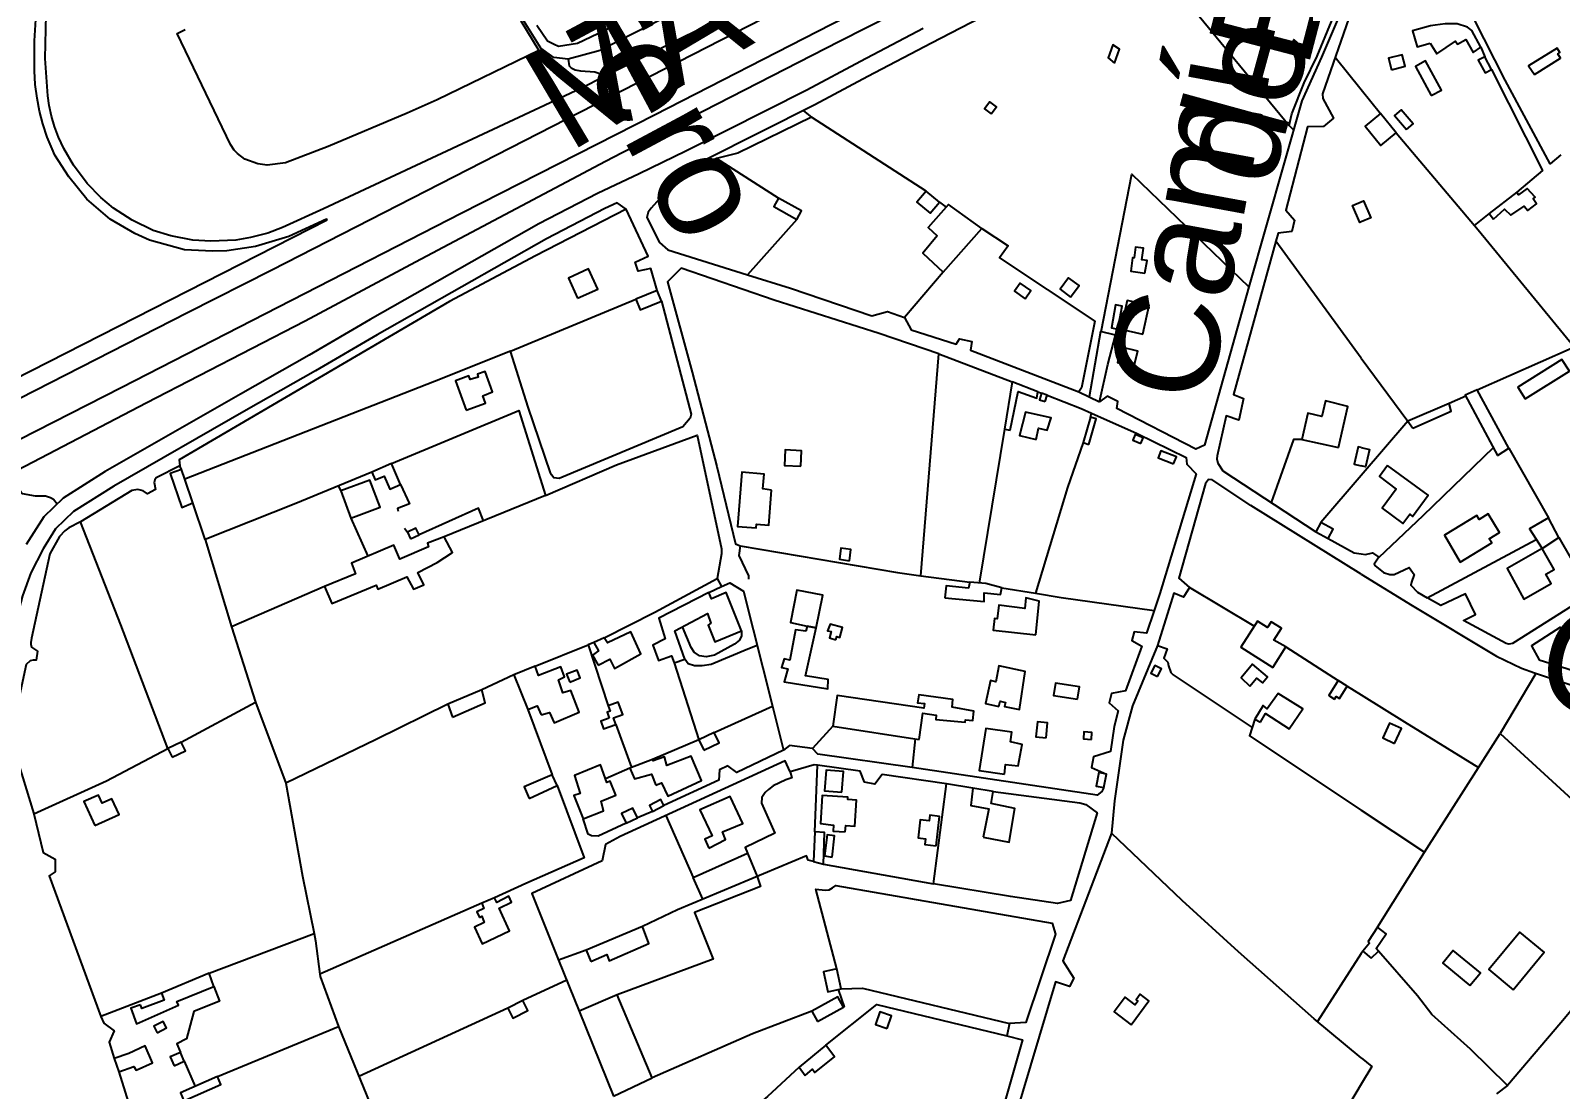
# Model space of a CAD drawing. Header units: millimetres. Extents: x 487814 to 495125, y 4392873 to 4398925.
# Drawn here: x 491590 to 492169, y 4394982 to 4395383 of the extents above; entities that cross this region are included whole.
import ezdxf

# ---------------------------------------------------------------- set-up
doc = ezdxf.new("R2010")
doc.units = ezdxf.units.MM
doc.layers.add('Cartografia_Base', color=8, linetype='Continuous')
doc.layers.add('Texto_Cartografia_Territorial', color=7, linetype='Continuous')
doc.styles.get("Standard").update_dxf_attribs({"font": 'arial.ttf'})

msp = doc.modelspace()

# ---------------------------------------------------------------- linework, layer by layer
at = {"layer": 'Cartografia_Base'}
for p, q in [((492139.11, 4395376.64, 113.54), (492140.61, 4395373.04, 113.54)), ((492084.05, 4395372.89, 112.89), (492093.9, 4395360.59, 112.52)), ((492093.9, 4395360.59, 112.52), (492101.13, 4395351.56, 112.25)), ((491882.68, 4395352.6, 113.11), (491885.78, 4395350.17, 113.05)), ((492066.55, 4395347, 111.73), (492068.27, 4395345.34, 111.7)), ((491873.26, 4395319.49, 113.91), (491849.74, 4395334.56, 113.91)), ((491934.19, 4395318.01, 113.54), (491936.75, 4395316.11, 113.54)), ((491702.37, 4395311.2, 113.37), (491569.7, 4395243.57, 113.64)), ((491880.14, 4395311.46, 113.91), (491861.48, 4395290.54, 114.67)), ((492142.28, 4395313.65, 111.65), (492136.62, 4395309.19, 111.65)), ((491935.64, 4395291.52, 112.97), (491920.92, 4395274.27, 114.1)), ((491933.88, 4395260.58, 113.71), (491961.69, 4395249.97, 113.54)), ((491971.4, 4395246.21, 113.35), (491972.84, 4395245.67, 113.35)), ((491986.95, 4395246.14, 113.72), (491990.88, 4395244.26, 113.72)), ((492133.43, 4395244.53, 111.01), (492127.11, 4395241.75, 111.39)), ((491991.33, 4395236.56, 112.97), (491991.73, 4395238.11, 112.97)), ((491958.83, 4395232.05, 112.4), (491949.18, 4395173.8, 112.02)), ((492149.72, 4395224.85, 110.72), (492164.73, 4395198.47, 110.48)), ((492093.9, 4395214.53, 112.46), (492078.59, 4395196.76, 111.92)), ((491706.5, 4395210.57, 111.17), (491707.48, 4395208.66, 111.16)), ((491711.32, 4395198.4, 111.08), (491717.75, 4395183.99, 111)), ((491731.68, 4395194.55, 111.28), (491732.73, 4395193.09, 111.28)), ((491656.17, 4395190.28, 111.08), (491666.09, 4395157.26, 111.27)), ((491701.28, 4395172.47, 112.56), (491666.09, 4395157.26, 111.27)), ((491846.88, 4395170.2, 115.13), (491851.6, 4395172.5, 113.72)), ((491927.09, 4395176.58, 112.14), (491945.67, 4395174.1, 112.4)), ((491957.8, 4395172, 112.02), (491970.53, 4395169.93, 112.24)), ((491666.09, 4395157.26, 111.27), (491675.21, 4395128.66, 110.7)), ((491781.16, 4395142.31, 114.29), (491801.18, 4395150.38, 113.69)), ((491803.36, 4395151.26, 113.54), (491801.18, 4395150.38, 113.69)), ((491801.18, 4395150.38, 113.69), (491808.72, 4395127.36, 113.69)), ((492065.28, 4395149.62, 111.72), (492085.19, 4395136.91, 111.34)), ((491773, 4395139.06, 112.4), (491760.85, 4395133.34, 112.4)), ((492159.98, 4395139.6, 110.59), (492146.46, 4395116.92, 110.68)), ((492088.59, 4395134.76, 111.34), (492093.9, 4395131.44, 111.2)), ((491778.31, 4395125.91, 113.69), (491787.52, 4395101.18, 113.69)), ((491848.87, 4395117.26, 113.32), (491870.91, 4395127.15, 112.5)), ((491870.91, 4395127.15, 112.5), (491875.1, 4395110.57, 112.4)), ((491811.62, 4395120.25, 114.45), (491817.54, 4395103.99, 114.45)), ((491893.85, 4395119.63, 112.97), (491886.08, 4395111.14, 113.54)), ((492053.59, 4395122.27, 111.01), (492052.62, 4395119.17, 111.01)), ((491925.04, 4395114.79, 112.59), (491923.86, 4395103.96, 112.02)), ((492138.26, 4395104.01, 110.59), (492146.46, 4395116.92, 110.68)), ((491817.01, 4395103.79, 114.45), (491807.76, 4395099.69, 114.45)), ((491887.02, 4395079.66, 112.21), (491888, 4395104.89, 112.59)), ((492117.86, 4395071.89, 110.65), (492138.26, 4395104.01, 110.59)), ((491931.94, 4395060, 112.21), (491936.87, 4395097.81, 111.08)), ((491946.87, 4395096.16, 110.89), (491936.87, 4395097.81, 111.08)), ((491825.54, 4395087.35, 112.97), (491819.82, 4395084.95, 112.97)), ((491830.53, 4395085.88, 110.69), (491840.9, 4395062.38, 110.43)), ((492093.9, 4395087.88, 110.74), (492117.86, 4395071.89, 110.65)), ((491840.9, 4395062.38, 110.43), (491861.48, 4395071.53, 110.6)), ((491890.23, 4395067.46, 112.02), (491931.94, 4395060, 112.21)), ((492100.03, 4395043.59, 110.28), (492117.86, 4395071.89, 110.65)), ((491844.53, 4395054.15, 110.35), (491840.9, 4395062.38, 110.43)), ((491760.97, 4395052.59, 110.13), (491699.63, 4395025.75, 110.13)), ((491657.68, 4395026.08, 112.82), (491697.4, 4395041.1, 111.27)), ((491800.44, 4395034.89, 111.99), (491789.98, 4395031.1, 111.43)), ((492093.9, 4395033.58, 110.28), (492077.27, 4395007.89, 109.93)), ((492094.47, 4395034.46, 110.29), (492093.9, 4395033.58, 110.28)), ((491789.98, 4395031.1, 111.43), (491797.77, 4395011.81, 111.99)), ((491793.06, 4395023.47, 109.86), (491776.43, 4395015.79, 109.92)), ((491639.61, 4395018.6, 112.41), (491616.6, 4395009.69, 112.78)), ((491770.71, 4395012.87, 109.92), (491714.33, 4394987.04, 108.49)), ((491660.79, 4394987.04, 111.46), (491706.68, 4395005.97, 110.06)), ((491706.68, 4395005.97, 110.06), (491719.6, 4394974.19, 109.94)), ((491648.27, 4394992.8, 110.11), (491652.33, 4394983.27, 110.07)), ((491623.47, 4394988.8, 112.59), (491628.32, 4394973.45, 112.26)), ((492149.29, 4394983.59, 108.86), (492145.14, 4394980.42, 108.85))]:
    msp.add_line(p, q, dxfattribs=at)
for points in [[(492093.9, 4395521.19, 114.4), (491985.56, 4395466.18, 114.34), (491910.35, 4395428.51, 114.34), (491852.26, 4395399.18, 114.34), (491805.68, 4395375.44, 115.47), (491793.54, 4395372.14, 115.66), (491788.12, 4395372.79, 116.04), (491783.22, 4395376.32, 115.85), (491776.94, 4395386.37, 116.04), (491767.89, 4395404.2, 116.22), (491755.06, 4395432.07, 116.79), (491740.82, 4395464.22, 117.17), (491729.39, 4395490.77, 117.17), (491713.81, 4395523.25, 117.54), (491698.6, 4395553.92, 118.3), (491684.77, 4395580.62, 118.49), (491664.61, 4395618.81, 118.86), (491644.79, 4395650.65, 118.86), (491642.67, 4395651.72, 118.68), (491639.24, 4395652.54, 118.68), (491638.2, 4395652.64, 118.68), (491637.53, 4395652.48, 118.68), (491637.23, 4395652.09, 118.68), (491636.69, 4395649.88, 118.68)], [(492093.9, 4395511.4, 114.3), (491938.53, 4395432.11, 113.94), (491849.72, 4395386.58, 113.75), (491807.4, 4395365.5, 113.59)], [(492093.9, 4395503.3, 114.29), (491941.74, 4395425.64, 113.94), (491681.39, 4395292.23, 113.37), (491649.42, 4395276.08, 113.56), (491568.62, 4395234.86, 113.67)], [(492093.9, 4395487.78, 114.5), (492024.84, 4395452.57, 114.13), (491963.94, 4395421.17, 114.13), (491893.28, 4395385.27, 113.75), (491826.29, 4395350.94, 113.56), (491753.4, 4395313.84, 113.37), (491624.35, 4395247.68, 113.56), (491566.57, 4395218.35, 113.76)], [(492093.9, 4395479.76, 114.49), (492028.89, 4395446.62, 114.13), (491966.84, 4395414.63, 114.13), (491896.28, 4395378.78, 113.75), (491814.07, 4395336.71, 113.52), (491807.78, 4395333.37, 113.49)], [(492093.9, 4395462.79, 113.01), (492051.48, 4395441.13, 112.52), (492033.78, 4395432.55, 112.69), (492012.98, 4395421.04, 112.67), (491953.32, 4395389.66, 113.51), (491931.12, 4395378.21, 113.3), (491907.04, 4395365.55, 113.23), (491887.05, 4395354.78, 113.02), (491845.56, 4395333.97, 113.77), (491844.87, 4395332.13, 113.69)], [(492066.55, 4395347, 112.02), (492067.65, 4395351.37, 112.02), (492072.31, 4395363.13, 112.4), (492077.17, 4395373.26, 112.4), (492082.6, 4395386.38, 112.4), (492086.19, 4395397.4, 112.4), (492091.39, 4395419.85, 112.78), (492072.46, 4395447.67, 112.59), (492067.54, 4395445.5, 112.97), (492067.15, 4395439.07, 112.97), (492061.54, 4395437.25, 112.97), (492057.79, 4395440.26, 112.97), (492010.23, 4395415.67, 112.97), (492066.55, 4395347, 112.02)], [(491752.59, 4395435, 118.3), (491766.99, 4395403.75, 117.18), (491775.68, 4395386.68, 116.55), (491782.44, 4395375.42, 116.35), (491744.02, 4395356.68, 115.66), (491732.66, 4395351.66, 115.39), (491702.73, 4395339.02, 114.72), (491686.53, 4395332.93, 114.21), (491679.59, 4395331.93, 114.21), (491676.13, 4395332.49, 114.24), (491671.14, 4395334.22, 114.44), (491668.37, 4395336.42, 114.45), (491667.09, 4395337.66, 114.46), (491665.7, 4395339.84, 114.48), (491645.57, 4395381.82, 114.98), (491648.6, 4395383.31, 115.32)], [(492093.9, 4395420.75, 113.19), (492087.29, 4395394.85, 113.01), (492084.83, 4395387.02, 113.01), (492078.81, 4395372.81, 113.01), (492071.42, 4395356.33, 112.63), (492051.29, 4395285.99, 112.06)], [(492093.9, 4395404.45, 114.15), (492090.16, 4395390.49, 114.31), (492079.22, 4395358.97, 114.31), (492079.38, 4395357.21, 114.33), (492083.33, 4395349.79, 113.91), (492079.56, 4395346.63, 113.9), (492073.53, 4395346.54, 114.08), (492065.32, 4395314.95, 113.58), (492068.54, 4395311.17, 113.59), (492067.62, 4395306.88, 113.59), (492062.43, 4395306.31, 113.65), (492061.52, 4395303.16, 112.29)], [(491702.37, 4395311.2, 113.37), (491702.04, 4395311.55, 113.37), (491687.8, 4395305.02, 113.19), (491675.25, 4395301.22, 113), (491664.34, 4395299.52, 113.19), (491658.9, 4395299.4, 113.37), (491648.38, 4395299.93, 113.75), (491635.12, 4395303.61, 113.94), (491629.55, 4395306.1, 114.32), (491620.13, 4395311.6, 114.5), (491611.4, 4395319.1, 114.69), (491604.49, 4395327.56, 114.88), (491599.22, 4395335.82, 115.07), (491598.17, 4395338.13, 115.11), (491596.39, 4395342.58, 115.18), (491594.71, 4395347.67, 115.27), (491593.47, 4395352.45, 115.35), (491592.53, 4395357.29, 115.43), (491591.85, 4395362.47, 115.51), (491591.51, 4395367.68, 115.59), (491591.56, 4395379.1, 115.82), (491592.86, 4395399.35, 116.01)], [(491807.4, 4395365.5, 113.59), (491798.42, 4395361.02, 113.56), (491700.98, 4395315.44, 113), (491685.42, 4395308.41, 113.19), (491679.9, 4395306.29, 113.19), (491673.34, 4395304.65, 113.19), (491667.73, 4395303.66, 113.19), (491658.26, 4395303.18, 113.19), (491651.52, 4395303.62, 113.19), (491643.14, 4395305.29, 113.75), (491636.45, 4395307.28, 113.94), (491628.52, 4395311.2, 114.13), (491621.5, 4395315.67, 114.32), (491616.66, 4395319.8, 114.5), (491611.47, 4395325.05, 114.69), (491606.32, 4395332.04, 114.88), (491602.67, 4395338.29, 114.69), (491600.62, 4395342.63, 114.82), (491599.11, 4395346.63, 114.93), (491597.96, 4395350.55, 115.04), (491597.08, 4395354.54, 115.14), (491596.53, 4395358.28, 115.24), (491595.53, 4395372.32, 115.63), (491595.93, 4395389.01, 115.82)], [(492169.44, 4395335.9, 111.33), (492165.41, 4395332.47, 111.31), (492148.31, 4395364.2, 112.1), (492136.55, 4395387.47, 111.74)], [(491928.03, 4395383.77, 113.3), (491904.25, 4395371.27, 113.23), (491884.02, 4395360.37, 113.02), (491838.12, 4395337.34, 113.84), (491820.54, 4395328.71, 114.65), (491804.7, 4395321.27, 114.37), (491782.43, 4395309.74, 113.83), (491718.6, 4395273.51, 112.05), (491695.51, 4395260.05, 111.55), (491669.48, 4395245.34, 110.63), (491618.32, 4395216.02, 110.59), (491602.36, 4395205.93, 111.21), (491595.03, 4395198.88, 111.52), (491588.38, 4395188.4, 111.95)], [(491810.1, 4395384.25, 115.34), (491797.13, 4395378.01, 115.06), (491789.98, 4395376.94, 115.63), (491788.26, 4395377.63, 115.63), (491785.74, 4395378.96, 115.63), (491781.73, 4395384.86, 116.01)], [(492119.92, 4395378.16, 111.73), (492122.54, 4395374.17, 111.67), (492129.54, 4395378.98, 111.59), (492130.38, 4395377.76, 111.56), (492133.48, 4395379.51, 111.5), (492136.19, 4395374.58, 111.38), (492139.11, 4395376.64, 111.32), (492135.76, 4395382.92, 111.42), (492134.08, 4395384.23, 111.49), (492130.22, 4395385.45, 111.62), (492125.68, 4395385.46, 111.76), (492121.89, 4395384.99, 111.78), (492120.09, 4395384.67, 111.79), (492113.24, 4395382.84, 111.81), (492115.06, 4395376.79, 111.74), (492119.92, 4395378.16, 111.73)], [(492000.46, 4395370.66, 112.4), (492002.4, 4395375.91, 112.33), (491999.77, 4395377.49, 112.36), (491998.08, 4395372.61, 112.49), (492000.46, 4395370.66, 112.4)], [(492159.42, 4395366.28, 110.58), (492169.28, 4395372.48, 110.25), (492168.3, 4395374.1, 110.29), (492169.11, 4395374.66, 110.27), (492168.09, 4395376.29, 110.31), (492157.23, 4395369.57, 110.65), (492159.42, 4395366.28, 110.58)], [(491793.54, 4395372.14, 115.66), (491793.95, 4395369.63, 115.34), (491794.73, 4395368.86, 115.19), (491796.28, 4395368.08, 114.89), (491798.22, 4395367.69, 114.68), (491803.65, 4395367.3, 114.18), (491804.81, 4395366.92, 114.03), (491807.4, 4395365.5, 113.59)], [(492105.34, 4395368.05, 114.4), (492110.49, 4395369.41, 114.4), (492109.33, 4395373.81, 114.4), (492104.18, 4395372.45, 114.4), (492105.34, 4395368.05, 114.4)], [(492120.38, 4395358.34, 114.58), (492124.23, 4395360.44, 114.58), (492118.22, 4395371.46, 114.58), (492114.37, 4395369.36, 114.58), (492120.38, 4395358.34, 114.58)], [(492140.61, 4395373.04, 113.64), (492138.13, 4395371.7, 113.64), (492140.74, 4395366.88, 113.64), (492143.22, 4395368.22, 113.64), (492140.61, 4395373.04, 113.64)], [(492143.22, 4395368.22, 113.54), (492162.48, 4395329.99, 112.03), (492152.75, 4395321.77, 111.65)], [(491953.72, 4395351.45, 112.74), (491955.73, 4395354.11, 112.76), (491953.22, 4395356.01, 112.81), (491951.21, 4395353.35, 112.78), (491953.72, 4395351.45, 112.74)], [(492101.13, 4395351.56, 111.57), (492095.3, 4395346.81, 111.56), (492101.28, 4395339.46, 111.45), (492107.11, 4395344.21, 111.46), (492101.13, 4395351.56, 111.57)], [(492110.99, 4395345.47, 113.83), (492113.52, 4395347.63, 113.83), (492108.97, 4395352.95, 113.83), (492106.44, 4395350.79, 113.83), (492110.99, 4395345.47, 113.83)], [(491929.15, 4395322.2, 113.16), (491885.78, 4395350.17, 114.48), (491857.9, 4395336.53, 114.48), (491849.74, 4395334.56, 113.91)], [(492107.11, 4395344.21, 111.93), (492138.09, 4395307.46, 111.25), (492174.49, 4395263.23, 110.08)], [(491849.74, 4395334.56, 113.91), (491840.09, 4395329.73, 114.29), (491831.49, 4395322.89, 114.67), (491824.98, 4395315.72, 114.67), (491823.89, 4395314.17, 114.67), (491823.43, 4395312.22, 115.05), (491828.16, 4395302.71, 115.43), (491831.33, 4395299.93, 115.43), (491861.48, 4395290.54, 114.67)], [(491807.78, 4395333.37, 113.49), (491735.74, 4395295.24, 113.19), (491693.96, 4395272.94, 113.37), (491633.76, 4395241.9, 113.19), (491565.06, 4395206.1, 113.74)], [(491995.42, 4395268.96, 113.16), (492007.06, 4395328.53, 113.54), (492051.29, 4395285.99, 113.54), (492034.52, 4395225.99, 113.35), (492031.27, 4395224.45, 113.35), (492001.3, 4395239.87, 113.54), (492001.69, 4395242.47, 113.54), (491997.73, 4395244.51, 113.54), (491994.73, 4395242.35, 113.54)], [(491929.15, 4395322.2, 114.94), (491925.67, 4395318.01, 114.94), (491930.71, 4395313.82, 114.94), (491934.19, 4395318.01, 114.94), (491929.15, 4395322.2, 114.94)], [(492143.95, 4395311.6, 113.54), (492148.1, 4395315.3, 113.54), (492150.57, 4395313.09, 113.54), (492155.55, 4395316.49, 113.54), (492157, 4395314.86, 113.54), (492160.29, 4395317.39, 113.54), (492159.02, 4395319.23, 113.54), (492159.67, 4395319.93, 113.54), (492156.67, 4395323.17, 113.54), (492153.43, 4395320.76, 113.54), (492152.75, 4395321.77, 113.54), (492142.28, 4395313.65, 113.54), (492143.95, 4395311.6, 113.54)], [(491815.62, 4395315.39, 114.64), (491812.18, 4395317.76, 114.45), (491807.52, 4395315.57, 114.37), (491785.45, 4395304.14, 113.83), (491721.31, 4395267.74, 112.05), (491697.97, 4395254.13, 111.55), (491671.73, 4395239.3, 110.63), (491621.52, 4395210.52, 110.59), (491606.33, 4395200.93, 111.21), (491599.44, 4395194.3, 110.74), (491594.81, 4395186.77, 111.61), (491590.18, 4395177.73, 111.6), (491587.04, 4395169.01, 111.44), (491581.11, 4395146.35, 112.39), (491580.47, 4395142.6, 112.41), (491580.07, 4395138.57, 112.76), (491579.27, 4395126.21, 113.01), (491579.48, 4395122.72, 113.06), (491579.88, 4395118.96, 113.06), (491581.41, 4395113.33, 113.2), (491585.26, 4395102.44, 113.26)], [(491880.14, 4395311.46, 114.56), (491881.92, 4395314.64, 114.56), (491873.26, 4395319.49, 114.56), (491871.48, 4395316.31, 114.56), (491880.14, 4395311.46, 114.56)], [(491935.64, 4395291.52, 112.09), (491950.2, 4395308.01, 112.16), (491937.66, 4395317.14, 112.36), (491929.95, 4395308.34, 112.32), (491933.3, 4395305.25, 112.26), (491927.86, 4395298.73, 112.22), (491935.64, 4395291.52, 112.09)], [(492093.9, 4395310.54, 114.59), (492093.36, 4395310.31, 114.59), (492090.59, 4395316.75, 114.59), (492093.9, 4395318.17, 114.59)], [(492093.9, 4395318.17, 114.59), (492094.71, 4395318.52, 114.59), (492097.48, 4395312.08, 114.59), (492093.9, 4395310.54, 114.59)], [(491827.32, 4395284.55, 115.39), (491824.87, 4395292.87, 115.39), (491820.09, 4395291.9, 115.58), (491818.99, 4395295.32, 115.58), (491823.9, 4395297.51, 115.58), (491815.62, 4395315.39, 115.39), (491781.23, 4395297.67, 114.45), (491748.61, 4395280.42, 113.88)], [(491950.2, 4395308.01, 112.82), (491960.14, 4395301.45, 112.82), (491956.93, 4395296.87, 113.2), (491993, 4395272.96, 112.82), (491987.99, 4395247.66, 113.54), (491986.95, 4395246.14, 113.72)], [(492011.92, 4395291.12, 114.21), (492012.82, 4395295.86, 114.21), (492010.85, 4395296.12, 114.21), (492011.43, 4395300.55, 114.21), (492008.46, 4395300.94, 114.21), (492007.92, 4395296.87, 114.21), (492007.26, 4395296.96, 114.21), (492006.59, 4395291.82, 114.21), (492011.92, 4395291.12, 114.21)], [(492093.9, 4395258.99, 111.83), (492061.52, 4395303.16, 112.46), (492045.54, 4395245.18, 114.68), (492049.25, 4395243.71, 114.31), (492047.54, 4395235.42, 114.31), (492042.68, 4395237.11, 114.31), (492039.31, 4395221.98, 114.11), (492039.21, 4395220.82, 114.09), (492039.54, 4395219.13, 114.06), (492041.41, 4395216.31, 113.96), (492076.64, 4395193.24, 113.17)], [(491927.09, 4395176.58, 112.14), (491933.88, 4395260.58, 113.71), (491911.34, 4395268.24, 113.54), (491871.61, 4395280.85, 114.29), (491836.44, 4395292.95, 115.43), (491831.16, 4395287.84, 115.81), (491840.57, 4395253.66, 114.48), (491849.92, 4395217.97, 114.67), (491856.99, 4395188.69, 114.48), (491858.69, 4395187.85, 114.48), (491918.32, 4395177.75, 112.02), (491927.09, 4395176.58, 112.14)], [(491797.1, 4395281.61, 113.45), (491804.78, 4395285.05, 113.62), (491801.35, 4395292.7, 113.76), (491793.67, 4395289.26, 113.58), (491797.1, 4395281.61, 113.45)], [(491861.48, 4395290.54, 114.67), (491877.81, 4395285.45, 114.29), (491908.52, 4395274.96, 114.1), (491914.52, 4395276.65, 114.1), (491920.92, 4395274.27, 114.1)], [(491966.65, 4395281.44, 115.53), (491968.8, 4395284.51, 115.53), (491964.72, 4395287.37, 115.53), (491962.57, 4395284.3, 115.53), (491966.65, 4395281.44, 115.53)], [(491983.83, 4395282.08, 115.91), (491987.06, 4395286.48, 115.91), (491983.09, 4395289.4, 115.91), (491979.86, 4395285, 115.91), (491983.83, 4395282.08, 115.91)], [(491827.32, 4395284.55, 113.23), (491819.19, 4395281.26, 113.54), (491820.83, 4395277.21, 113.3), (491828.96, 4395280.5, 113.12), (491827.32, 4395284.55, 113.23)], [(491748.61, 4395280.42, 112.54), (491646.32, 4395220.4, 110.51), (491646.62, 4395218.24, 110.52)], [(491828.96, 4395280.5, 116.59), (491840.23, 4395237.76, 114.48), (491839.81, 4395236.16, 114.48), (491836.98, 4395233, 114.48), (491790.18, 4395213.43, 114.29), (491788.19, 4395213.64, 113.91), (491787.24, 4395214.83, 113.91), (491786.87, 4395215.58, 113.91), (491778.43, 4395240.35, 113.91), (491771.75, 4395261.54, 113.91), (491819.19, 4395281.26, 113.91)], [(492001.74, 4395269.96, 114.77), (492003.32, 4395278.66, 114.77), (492000.84, 4395279.11, 114.77), (491999.26, 4395270.41, 114.77), (492001.74, 4395269.96, 114.77)], [(492011.17, 4395268.04, 111.29), (492013.56, 4395278.94, 111.38), (492005.21, 4395280.77, 111.45), (492002.82, 4395269.87, 111.36), (492011.17, 4395268.04, 111.29)], [(492137.74, 4395246.98, 110.61), (492173.72, 4395262.88, 110.22), (492210.1, 4395279.5, 110.35)], [(491920.92, 4395274.27, 114.1), (491923.42, 4395269.66, 113.72), (491940.5, 4395264.24, 113.35), (491941.78, 4395266.27, 113.35), (491946.39, 4395265.29, 113.35), (491945.94, 4395261.92, 113.35), (491986.95, 4395246.14, 113.72)], [(491994.73, 4395242.35, 111.14), (491997.89, 4395256.52, 111.26), (492000.79, 4395267.65, 111.35), (491995.13, 4395269.03, 111.4), (491990.88, 4395244.26, 111.18), (491994.73, 4395242.35, 111.14)], [(491771.75, 4395261.54, 113.16), (491743.03, 4395250.11, 112.59), (491648.45, 4395213.07, 111.45)], [(492007.71, 4395255.65, 115.15), (492009.25, 4395261.56, 115.15), (492003.16, 4395263.15, 115.15), (492001.62, 4395257.24, 115.15), (492007.71, 4395255.65, 115.15)], [(492093.9, 4395258.99, 111.83), (492111.57, 4395235.05, 112.02), (492093.9, 4395214.53, 112.46)], [(492155.99, 4395243.49, 110), (492172.69, 4395253.96, 110), (492169.88, 4395258.44, 110), (492153.18, 4395247.97, 110), (492155.99, 4395243.49, 110)], [(491755, 4395239.25, 112.07), (491762.29, 4395241.96, 112.18), (491761.32, 4395244.63, 112.21), (491765, 4395246.14, 112.27), (491762.13, 4395253.83, 112.33), (491759.3, 4395252.87, 112.29), (491759.51, 4395251.74, 112.28), (491756.54, 4395250.91, 112.23), (491755.98, 4395252.3, 112.24), (491750.94, 4395250.31, 112.16), (491755, 4395239.25, 112.07)], [(491960.92, 4395231.62, 114.21), (491963.95, 4395246.36, 114.21), (491970.99, 4395243.78, 114.21), (491971.4, 4395246.21, 114.21), (491961.69, 4395249.97, 114.21), (491958.83, 4395232.05, 114.21), (491960.92, 4395231.62, 114.21)], [(492145.48, 4395222.13, 110.1), (492149.72, 4395224.85, 110.02), (492137.74, 4395246.98, 110.15), (492133.24, 4395244.88, 110.19), (492145.48, 4395222.13, 110.1)], [(491974.22, 4395242.5, 113.83), (491975.01, 4395244.98, 113.83), (491972.84, 4395245.67, 113.83), (491972.05, 4395243.19, 113.83), (491974.22, 4395242.5, 113.83)], [(491975.01, 4395244.98, 113.35), (491987.77, 4395239.87, 113.35), (491991.73, 4395238.11, 112.97)], [(492085.28, 4395225.06, 110.74), (492088.74, 4395240.62, 110.62), (492080.32, 4395242.77, 110.64), (492079.01, 4395236.9, 110.69), (492073.6, 4395238.1, 110.7), (492071.39, 4395228.15, 110.78), (492085.28, 4395225.06, 110.74)], [(492113.37, 4395232.5, 113.08), (492127.94, 4395238.84, 113.08), (492127.11, 4395241.75, 113.08), (492111.57, 4395235.05, 113.08), (492113.37, 4395232.5, 113.08)], [(491726.66, 4395219.05, 113.16), (491774.98, 4395239.15, 114.04), (491785.08, 4395206.95, 114.07), (491746.63, 4395191.29, 114.07)], [(491970.77, 4395228.19, 111.22), (491971.66, 4395232.42, 111.18), (491974.92, 4395231.63, 111.18), (491976.43, 4395236.29, 111.19), (491966.7, 4395238.52, 111.27), (491964.47, 4395229.65, 111.23), (491970.77, 4395228.19, 111.22)], [(491990.79, 4395226.31, 113.83), (491993.55, 4395235.92, 113.83), (491991.33, 4395236.56, 113.83), (491988.57, 4395226.95, 113.83), (491990.79, 4395226.31, 113.83)], [(491991.73, 4395238.11, 112.97), (492009.09, 4395230.38, 113.35), (492027.53, 4395221.38, 113.35), (492027.88, 4395218.84, 113.35), (492031.32, 4395215.1, 113.54), (492017.67, 4395169.9, 113.16), (492015.51, 4395163.48, 113.08)], [(491785.08, 4395206.95, 113.32), (491811.86, 4395218.55, 112.94), (491842.45, 4395229.81, 113.69), (491851.68, 4395186.77, 112.94), (491851.61, 4395184.9, 112.94), (491849.96, 4395175.55, 112.94)], [(492010.37, 4395226.63, 114.02), (492011.28, 4395228.78, 114.02), (492008.3, 4395230.04, 114.02), (492007.39, 4395227.89, 114.02), (492010.37, 4395226.63, 114.02)], [(491881.63, 4395218.04, 115.53), (491881.92, 4395223.92, 115.53), (491875.82, 4395224.22, 115.53), (491875.53, 4395218.34, 115.53), (491881.63, 4395218.04, 115.53)], [(491988.57, 4395226.95, 112.97), (491982.68, 4395210.01, 112.97), (491970.53, 4395169.93, 112.24)], [(492022.81, 4395218.88, 114.02), (492023.87, 4395221.57, 114.02), (492018.01, 4395223.88, 114.02), (492016.95, 4395221.19, 114.02), (492022.81, 4395218.88, 114.02)], [(492071.39, 4395228.15, 114.23), (492068.27, 4395228.18, 114.41), (492059.78, 4395204.28, 115.4)], [(492093.9, 4395225.06, 114.59), (492092.74, 4395225.33, 114.59), (492091.24, 4395218.75, 114.59), (492093.9, 4395218.14, 114.59)], [(492093.9, 4395225.06, 114.59), (492096.98, 4395224.36, 114.59), (492095.48, 4395217.78, 114.59), (492093.9, 4395218.14, 114.59)], [(492143.89, 4395225.09, 110.36), (492117.2, 4395199.22, 111.22), (492100.47, 4395183.43, 112.35)], [(491647.18, 4395216.76, 111.65), (491646.62, 4395218.24, 111.65), (491637.62, 4395213.63, 111.65), (491637.06, 4395212.88, 111.65), (491636.89, 4395211.88, 111.65), (491637.34, 4395209.17, 111.65), (491634.39, 4395207.58, 111.65), (491632.71, 4395208.74, 111.65), (491630.71, 4395209.27, 111.65), (491628.42, 4395208.82, 111.65), (491608.92, 4395197.01, 112.03)], [(491726.66, 4395219.05, 114.52), (491719.22, 4395215.8, 114.52), (491720.52, 4395212.83, 114.52), (491723.96, 4395214.33, 114.52), (491726.13, 4395209.35, 114.52), (491730.13, 4395211.1, 114.52), (491726.66, 4395219.05, 114.52)], [(492103.86, 4395218.3, 110.65), (492100.73, 4395214.08, 110.7), (492107.09, 4395209.4, 110.64), (492101.74, 4395202.13, 110.72), (492109.65, 4395196.31, 110.64), (492112.24, 4395199.83, 110.6), (492113.3, 4395199.05, 110.59), (492119.17, 4395207.03, 110.49), (492103.86, 4395218.3, 110.65)], [(491582.98, 4395215.41, 113.61), (491584.17, 4395211.64, 113.12), (491586.91, 4395207.68, 112.31), (491591.77, 4395206.77, 111.92), (491595.72, 4395206.77, 111.69), (491597.54, 4395206.17, 111.51), (491598.76, 4395205.56, 111.39), (491600.15, 4395203.81, 111.3)], [(491648.45, 4395213.07, 110.51), (491647.18, 4395216.76, 110.53), (491642.85, 4395215.27, 110.47), (491647.3, 4395202.36, 110.41), (491651.51, 4395204.19, 110.47), (491648.45, 4395213.07, 110.51)], [(491719.22, 4395215.8, 113.16), (491690.44, 4395203.96, 111.08), (491656.17, 4395190.28, 110.89), (491651.51, 4395204.19, 111.45)], [(491711.32, 4395198.4, 111.08), (491722.37, 4395202.54, 111.26), (491718.55, 4395212.74, 111.33), (491707.48, 4395208.66, 111.16), (491711.32, 4395198.4, 111.08)], [(491870.64, 4395209.01, 111.98), (491867.3, 4395209.43, 112.02), (491867.76, 4395215.05, 112.04), (491859.4, 4395215.74, 112.13), (491857.72, 4395195.24, 112.04), (491864.78, 4395194.66, 111.96), (491864.9, 4395196.13, 111.97), (491869.55, 4395195.75, 111.92), (491870.64, 4395209.01, 111.98)], [(492093.9, 4395177.14, 112.53), (492052.04, 4395203.18, 113), (492037.49, 4395212.93, 113.27), (492035.99, 4395212.95, 113.26), (492034.91, 4395211.51, 113.23), (492024.78, 4395175.63, 112.26), (492028.88, 4395172.17, 112.79)], [(491730.13, 4395211.1, 111.44), (491733.58, 4395203.85, 111.4), (491729.01, 4395202.02, 111.33), (491729.18, 4395201, 111.32)], [(491761.6, 4395197.38, 111.66), (491759.64, 4395202.18, 111.69), (491737.14, 4395192.02, 111.32)], [(491591.26, 4395086.51, 113.73), (491618.83, 4395098.95, 112.78), (491642.08, 4395111.23, 112.03), (491624.26, 4395158.02, 112.41), (491608.92, 4395197.01, 112.03), (491604.51, 4395194.71, 112.22), (491602.98, 4395193.56, 112.22), (491601.01, 4395191.41, 112.22), (491597.34, 4395184.81, 112.78), (491590.36, 4395152.93, 113.92), (491590.13, 4395151.34, 113.92), (491590.13, 4395150.64, 113.92), (491590.47, 4395149.58, 113.92), (491592.67, 4395148.04, 113.54), (491592.12, 4395144.58, 113.54), (491591.02, 4395144.56, 113.54), (491589.87, 4395144.33, 113.54), (491588.36, 4395143.03, 113.54), (491582.5, 4395115.3, 113.92), (491591.26, 4395086.51, 113.73)], [(491733.95, 4395190.51, 114.14), (491737.14, 4395192.02, 114.14), (491735.92, 4395194.6, 114.14), (491732.73, 4395193.09, 114.14), (491733.95, 4395190.51, 114.14)], [(492081.31, 4395190.65, 114.56), (492083.26, 4395194.17, 114.56), (492078.59, 4395196.76, 114.56), (492076.64, 4395193.24, 114.56), (492081.31, 4395190.65, 114.56)], [(492131.27, 4395181.74, 110.42), (492143.33, 4395189.01, 110.25), (492142.37, 4395190.6, 110.26), (492146.2, 4395192.91, 110.21), (492141.93, 4395199.99, 110.22), (492138.5, 4395197.92, 110.27), (492137.65, 4395199.33, 110.28), (492125.38, 4395191.93, 110.46), (492131.27, 4395181.74, 110.42)], [(492162.34, 4395186.84, 110.02), (492168.69, 4395191, 110), (492164.73, 4395198.47, 110), (492157.62, 4395194.36, 110.06), (492162.34, 4395186.84, 110.02)], [(491701.28, 4395172.47, 110.65), (491704.18, 4395166.03, 110.61), (491720.93, 4395173.02, 110.92), (491721.54, 4395171.51, 110.9), (491732.57, 4395176.14, 111.09), (491735.01, 4395171.51, 111.06), (491738.93, 4395173.16, 111.13), (491736.7, 4395177.8, 111.15), (491743.98, 4395181.59, 111.28), (491749.85, 4395185.32, 111.39), (491746.63, 4395191.29, 111.42), (491740.33, 4395188.89, 111.32), (491740.77, 4395187.57, 111.31), (491729.84, 4395182.88, 111.13), (491727.56, 4395188.14, 111.16), (491711.53, 4395181.37, 110.89), (491713.1, 4395177.32, 110.86), (491701.28, 4395172.47, 110.65)], [(492081.31, 4395190.65, 112.93), (492091.18, 4395185.22, 113.52), (492093.9, 4395184.82, 113.52)], [(492168.69, 4395191, 110.29), (492180.88, 4395169.74, 110.38), (492151.18, 4395150.9, 111.49), (492149.79, 4395150.62, 111.5), (492148.74, 4395150.98, 111.51), (492132.64, 4395159.67, 111.73), (492137.11, 4395161.93, 111.62), (492133.3, 4395169.79, 111.93), (492123.96, 4395165.37, 111.94), (492118.78, 4395168.25, 112.03), (492160.14, 4395190.34, 110.79)], [(491858.69, 4395187.85, 114.48), (491858.23, 4395184.21, 113.91), (491861.9, 4395176.53, 113.91), (491861.92, 4395175.23, 113.91)], [(491900.06, 4395182.27, 113.83), (491900.65, 4395186.46, 113.83), (491896.88, 4395186.99, 113.83), (491896.29, 4395182.8, 113.83), (491900.06, 4395182.27, 113.83)], [(492093.9, 4395184.82, 113.52), (492095.5, 4395184.67, 113.52), (492098.18, 4395185.27, 113.52), (492100.58, 4395183.58, 113.38), (492098.81, 4395180.96, 113.37), (492099.05, 4395180.39, 113.37), (492102.28, 4395177.83, 113.37), (492104.64, 4395177.08, 113.37), (492106.34, 4395177.04, 113.37), (492111.99, 4395179.7, 113.2), (492113.92, 4395177.06, 113.14), (492112.88, 4395174.16, 113.09), (492112.71, 4395173.02, 113.08), (492115.12, 4395170.4, 113.37), (492118.78, 4395168.25, 113.02)], [(492162.34, 4395186.84, 110.02), (492149.06, 4395179.28, 110.2), (492155.4, 4395167.77, 110.15), (492165.77, 4395173.67, 110.01), (492163.79, 4395177.15, 110.02), (492166.86, 4395178.9, 110), (492162.34, 4395186.84, 110.02)], [(492093.9, 4395177.14, 112.53), (492113.16, 4395165.31, 112.31), (492145.03, 4395146.14, 111.89), (492154.59, 4395141.59, 112.01), (492159.49, 4395139.77, 111.99), (492188.9, 4395130.11, 110.98), (492202.31, 4395124.88, 110.92), (492212.99, 4395118.54, 110.93), (492221.14, 4395112.28, 110.33), (492232.02, 4395099.84, 110.01), (492239.52, 4395089.91, 110.02), (492234.32, 4395084.52, 109.53), (492220.1, 4395069.16, 109.43), (492211.48, 4395057.7, 109.45)], [(491807.2, 4395153.1, 113.54), (491826.38, 4395162.85, 113.54), (491849.96, 4395175.55, 113.54), (491851.6, 4395172.5, 113.72)], [(491851.6, 4395172.5, 113.72), (491854.76, 4395173.88, 113.72), (491859.95, 4395170.68, 113.91), (491870.91, 4395127.15, 112.5)], [(491936.27, 4395168.19, 110.75), (491951.12, 4395166.85, 110.63), (491951.13, 4395170.07, 110.66), (491957.31, 4395169.43, 110.65), (491957.8, 4395172, 110.68), (491951.73, 4395173.58, 110.7), (491945.67, 4395174.1, 110.71), (491945.21, 4395171.92, 110.69), (491936.76, 4395172.8, 110.79), (491936.27, 4395168.19, 110.75)], [(492053.29, 4395157.43, 111.34), (492028.88, 4395172.17, 112.79), (492026.63, 4395168.42, 111.53), (492022.96, 4395169.97, 111.34), (492016.76, 4395150.23, 111.15), (492020.38, 4395148.9, 111.15), (492019.11, 4395145.41, 111.15), (492020.66, 4395143.92, 111.15), (492020.94, 4395142.53, 111.15), (492021.83, 4395139.97, 111.15), (492022.62, 4395139.03, 111.15), (492052.62, 4395119.17, 111.01)], [(491833.72, 4395143.59, 111.44), (491837.71, 4395144.95, 111.47), (491834.01, 4395155.69, 111.61), (491846.39, 4395162.25, 111.73), (491847.67, 4395158.57, 111.68), (491846.61, 4395157.82, 111.67), (491849.07, 4395151.54, 111.58), (491859.25, 4395155.74, 111.67), (491853.38, 4395170.26, 111.85), (491847.86, 4395167.8, 111.81), (491846.88, 4395170.2, 111.84), (491827.97, 4395160.48, 111.66), (491830.33, 4395152.66, 111.55), (491825.62, 4395150.33, 111.51), (491827.76, 4395144.49, 111.44), (491832.74, 4395146.29, 111.47), (491833.72, 4395143.59, 111.44)], [(491884.09, 4395157.55, 111.48), (491887.54, 4395156.87, 111.42), (491889.99, 4395169.22, 111.53), (491880.17, 4395171.17, 111.68), (491877.72, 4395158.82, 111.6), (491884.09, 4395157.55, 111.48)], [(491970.61, 4395154.22, 110.46), (491971.89, 4395166.97, 110.61), (491966.83, 4395168.25, 110.62), (491966.56, 4395164.23, 110.58), (491956.69, 4395165.48, 110.61), (491956, 4395160.22, 110.55), (491954.98, 4395160.37, 110.55), (491954.54, 4395156, 110.51), (491970.61, 4395154.22, 110.46)], [(491970.53, 4395169.93, 112.24), (491980.29, 4395168.34, 112.4), (492015.51, 4395163.48, 113.08)], [(492015.51, 4395163.48, 113.08), (492012.62, 4395154.9, 112.97), (492007.93, 4395155.36, 112.78), (492007.04, 4395152.04, 112.78), (492010.75, 4395149.95, 112.4), (492004.64, 4395133.04, 113.16), (491999.35, 4395132.05, 113.16), (491998.47, 4395128.46, 112.78), (492001.84, 4395125.45, 112.78), (492000.27, 4395119.53, 113.16), (491998.94, 4395109.99, 112.97), (491992.45, 4395107.99, 112.97), (491991.74, 4395103.97, 112.97), (491997.43, 4395101.5, 112.78)], [(491804.99, 4395142.68, 111.36), (491809.36, 4395144.98, 111.4), (491811.18, 4395141.42, 111.35), (491821.12, 4395147, 111.45), (491817.36, 4395155.29, 111.56), (491808.53, 4395151.12, 111.48), (491807.2, 4395153.1, 111.5), (491803.36, 4395151.26, 111.47), (491805.03, 4395148.1, 111.43), (491802.78, 4395146.5, 111.4), (491804.99, 4395142.68, 111.36)], [(491859.25, 4395155.74, 111.67), (491859.17, 4395153.86, 111.64), (491858.41, 4395152.18, 111.62), (491856.58, 4395150.65, 111.59), (491848.96, 4395146.54, 111.52), (491845.91, 4395145.93, 111.5), (491843.32, 4395146.23, 111.5), (491841.34, 4395147.61, 111.51), (491840.12, 4395149.44, 111.53), (491836.84, 4395157.19, 111.63)], [(491883.63, 4395155.58, 111.47), (491879.72, 4395156.14, 111.54), (491877.5, 4395144.62, 111.45), (491875.33, 4395145.14, 111.48), (491874.37, 4395141.79, 111.45), (491876.74, 4395141.29, 111.41), (491875.4, 4395136.44, 111.37), (491891.86, 4395133.73, 111.1), (491891.98, 4395137.24, 111.12), (491883.47, 4395138.65, 111.29), (491887.54, 4395156.87, 111.42), (491884.09, 4395157.55, 111.48), (491883.63, 4395155.58, 111.47)], [(491895, 4395152.37, 115.53), (491895.32, 4395153.55, 115.53), (491896.5, 4395153.23, 115.53), (491897.52, 4395157.01, 115.53), (491892.74, 4395158.3, 115.53), (491891.84, 4395155.77, 115.53), (491893.19, 4395155.41, 115.53), (491892.55, 4395153.03, 115.53), (491895, 4395152.37, 115.53)], [(492060.36, 4395141.85, 111.31), (492065.28, 4395149.62, 111.32), (492060.84, 4395152.22, 111.32), (492063.69, 4395156.73, 111.28), (492059.82, 4395159.18, 111.28), (492058.42, 4395156.97, 111.3), (492054.55, 4395159.42, 111.3), (492048.27, 4395149.51, 111.28), (492060.36, 4395141.85, 111.31)], [(492169.28, 4395157.17, 111.72), (492158.39, 4395150.02, 111.72), (492161.23, 4395144.8, 111.53), (492176.12, 4395140.04, 111.53), (492206.07, 4395129.69, 111.06)], [(491865.1, 4395150.12, 111.61), (491861.61, 4395148.82, 111.58), (491847.74, 4395143.03, 111.47), (491844.38, 4395142.42, 111.45), (491841.49, 4395142.42, 111.44), (491839.05, 4395143.18, 111.45), (491837.71, 4395144.95, 111.47)], [(492016.76, 4395150.23, 110.59), (492007.31, 4395127.37, 110.59), (492003.69, 4395114.35, 110.21), (492000.45, 4395091.4, 110.02), (491999.31, 4395079.19, 110.02)], [(491783.39, 4395123.91, 111.04), (491786.53, 4395124.8, 111.06), (491788.29, 4395120.84, 111.01), (491797.74, 4395124.99, 111.09), (491794.57, 4395133.11, 111.2), (491791.63, 4395132.23, 111.18), (491789.91, 4395137.15, 111.24), (491792.22, 4395138.35, 111.26), (491790.78, 4395142.07, 111.31), (491782.39, 4395138.79, 111.25), (491781.16, 4395142.31, 111.28), (491773, 4395139.06, 111.15), (491778.31, 4395125.91, 111.06), (491781.83, 4395127.35, 111.09), (491783.39, 4395123.91, 111.04)], [(491833.72, 4395143.59, 113.69), (491843.06, 4395114.47, 112.94), (491825.48, 4395107.05, 112.94)], [(491956.61, 4395127.11, 110.19), (491957.19, 4395129.15, 110.21), (491959.18, 4395128.65, 110.21), (491958.76, 4395127.06, 110.19), (491964.42, 4395126, 110.17), (491966.61, 4395140.34, 110.32), (491956.64, 4395142.45, 110.36), (491955.57, 4395136.47, 110.29), (491953.55, 4395136.89, 110.3), (491951.56, 4395128.21, 110.21), (491956.61, 4395127.11, 110.19)], [(492016.73, 4395138.4, 114.98), (492018.23, 4395141.32, 114.98), (492015.77, 4395142.59, 114.98), (492014.27, 4395139.67, 114.98), (492016.73, 4395138.4, 114.98)], [(492051.74, 4395134.79, 114.15), (492054.25, 4395137.82, 114.15), (492056.43, 4395136.02, 114.15), (492058.37, 4395138.37, 114.15), (492052.71, 4395143.06, 114.15), (492048.46, 4395137.93, 114.15), (492051.74, 4395134.79, 114.15)], [(491794.17, 4395136.32, 113.23), (491798.16, 4395137.91, 113.23), (491796.98, 4395140.88, 113.23), (491792.99, 4395139.29, 113.23), (491794.17, 4395136.32, 113.23)], [(492083.79, 4395129.82, 113.21), (492084.44, 4395130.86, 113.21), (492085.65, 4395130.1, 113.21), (492088.59, 4395134.76, 113.21), (492085.19, 4395136.91, 113.21), (492081.59, 4395131.21, 113.21), (492083.79, 4395129.82, 113.21)], [(491749.85, 4395123.07, 110.68), (491762.16, 4395128.52, 110.91), (491760.85, 4395133.34, 110.95), (491748.06, 4395127.91, 110.72), (491749.85, 4395123.07, 110.68)], [(491926.44, 4395114.58, 110.26), (491927.94, 4395124.59, 110.36), (491932.89, 4395123.76, 110.27), (491932.83, 4395122.21, 110.25), (491943.94, 4395121.1, 110.14), (491944.05, 4395122.04, 110.15), (491946.76, 4395121.79, 110.15), (491947.25, 4395125.3, 110.18), (491938.94, 4395126.84, 110.21), (491939.24, 4395129.74, 110.24), (491926.35, 4395131.51, 110.47), (491925.81, 4395128.53, 110.44), (491928.54, 4395128.17, 110.39), (491928.32, 4395126.39, 110.38), (491895.47, 4395131.28, 111), (491893.85, 4395119.63, 110.89), (491926.44, 4395114.58, 110.26)], [(491986.45, 4395129.87, 114.21), (491987.18, 4395134.47, 114.21), (491978.14, 4395135.9, 114.21), (491977.41, 4395131.3, 114.21), (491986.45, 4395129.87, 114.21)], [(492055.74, 4395121.18, 110.95), (492057.56, 4395124.45, 111.03), (492066.62, 4395118.57, 110.97), (492071.79, 4395126.23, 111.09), (492062.39, 4395131.99, 111.2), (492058.25, 4395126.14, 111.06), (492056.71, 4395127.52, 111.04), (492053.59, 4395122.27, 110.92), (492055.74, 4395121.18, 110.95)], [(492093.9, 4395131.44, 111.2), (492110.19, 4395121.25, 110.78), (492138.26, 4395104.01, 110.59)], [(491647.12, 4395113.63, 111.08), (491675.21, 4395128.66, 110.7), (491686.66, 4395098.08, 110.7)], [(491748.06, 4395127.91, 111.83), (491720.92, 4395114.53, 111.08), (491686.66, 4395098.08, 110.7)], [(491809.13, 4395122.64, 114.73), (491805.94, 4395121.53, 114.73), (491806.95, 4395118.62, 114.73), (491811.62, 4395120.25, 114.73), (491810.74, 4395122.78, 114.73), (491814.24, 4395124, 114.73), (491812.58, 4395128.77, 114.73), (491808.72, 4395127.36, 114.73), (491809.45, 4395125.26, 114.73), (491808.35, 4395124.88, 114.73), (491809.13, 4395122.64, 114.73)], [(491974.54, 4395115.26, 113.45), (491975.13, 4395120.86, 113.45), (491971.3, 4395121.26, 113.45), (491970.71, 4395115.66, 113.45), (491974.54, 4395115.26, 113.45)], [(492052.62, 4395119.17, 111.01), (492051.6, 4395115.92, 111.02), (492093.9, 4395087.88, 110.74)], [(492106.51, 4395113.12, 113.02), (492109.07, 4395118.73, 113.02), (492104.6, 4395120.77, 113.02), (492102.04, 4395115.16, 113.02), (492106.51, 4395113.12, 113.02)], [(491643.68, 4395107.86, 112.09), (491648.72, 4395110.26, 112.09), (491647.12, 4395113.63, 112.09), (491642.08, 4395111.23, 112.09), (491643.68, 4395107.86, 112.09)], [(491844.96, 4395110.5, 113.45), (491850.77, 4395113.29, 113.45), (491848.87, 4395117.26, 113.45), (491843.06, 4395114.47, 113.45), (491844.96, 4395110.5, 113.45)], [(491958.85, 4395101.46, 109.96), (491959.2, 4395105.13, 110), (491964.02, 4395104.6, 109.94), (491965.52, 4395112.71, 110.03), (491961.08, 4395113.67, 110.04), (491961.55, 4395117.37, 110.08), (491951.79, 4395118.81, 110.11), (491949.26, 4395102.83, 110), (491958.85, 4395101.46, 109.96)], [(491991.7, 4395114.63, 113.08), (491991.91, 4395117.3, 113.08), (491988.87, 4395117.54, 113.08), (491988.66, 4395114.87, 113.08), (491991.7, 4395114.63, 113.08)], [(492146.46, 4395116.92, 110.68), (492185.81, 4395080.74, 111.24), (492211.48, 4395057.7, 111.29), (492169.48, 4395007.4, 111.31), (492149.29, 4394983.59, 111.31), (492135.2, 4394997.35, 109.49), (492120.54, 4395010.53, 109.7), (492115.18, 4395017.56, 110.02), (492100.39, 4395034.41, 110.17)], [(491826.75, 4395097.3, 110.82), (491828.95, 4395098.23, 110.84), (491831.31, 4395093.14, 110.78), (491844.02, 4395099.03, 110.9), (491840.13, 4395108.22, 111), (491830.98, 4395104.76, 110.93), (491830.08, 4395108, 110.97), (491825.83, 4395106.48, 110.94), (491825.48, 4395107.05, 110.94), (491817.01, 4395103.79, 110.88), (491818.71, 4395099.72, 110.83), (491825.13, 4395101.49, 110.87), (491826.75, 4395097.3, 110.82)], [(491875.1, 4395110.57, 112.4), (491857.47, 4395102.14, 112.02), (491854.02, 4395104.64, 112.4), (491850.91, 4395103.09, 112.4), (491850.69, 4395099.16, 112.4), (491829.88, 4395089.59, 112.4)], [(491886.08, 4395111.14, 113.54), (491877.44, 4395112.3, 112.59), (491875.1, 4395110.57, 112.4)], [(491923.86, 4395103.96, 112.02), (491888.11, 4395109, 112.97), (491886.08, 4395111.14, 113.54)], [(491888, 4395104.89, 112.59), (491886.74, 4395105, 112.59), (491877.71, 4395102.34, 112.59), (491875.8, 4395106.46, 112.59), (491813.26, 4395077.91, 111.83), (491807.74, 4395074.8, 111.45), (491806.45, 4395068.61, 111.45), (491779.79, 4395056.34, 111.43), (491789.98, 4395031.1, 111.43)], [(491799.26, 4395084.52, 110.61), (491806.96, 4395087.57, 110.64), (491806.04, 4395091.24, 110.69), (491811.61, 4395093.58, 110.73), (491809.5, 4395098.77, 110.79), (491808.24, 4395098.35, 110.78), (491805.9, 4395104.94, 110.86), (491796.06, 4395100.96, 110.78), (491798.12, 4395094.2, 110.7), (491795.71, 4395093.41, 110.69), (491799.26, 4395084.52, 110.61)], [(491877.71, 4395102.34, 110.89), (491878.25, 4395100.12, 110.86), (491875.97, 4395099.36, 110.88), (491871.24, 4395097.07, 110.92), (491869.41, 4395095.7, 110.92), (491868.19, 4395094.48, 110.91), (491866.97, 4395092.65, 110.88), (491866.82, 4395090.52, 110.86), (491871.85, 4395079.09, 110.67), (491860.57, 4395073.75, 110.62), (491861.48, 4395071.53, 110.6)], [(491936.87, 4395097.81, 111.08), (491912.53, 4395101.32, 112.21), (491909.66, 4395097.68, 112.59), (491905.83, 4395098.42, 112.59), (491904.15, 4395102.64, 112.59), (491888, 4395104.89, 112.59)], [(491897.21, 4395094.6, 110.52), (491897.85, 4395102.47, 110.62), (491891.25, 4395103.01, 110.71), (491890.61, 4395095.14, 110.62), (491897.21, 4395094.6, 110.52)], [(491996.43, 4395096.39, 112.78), (491995.64, 4395094.85, 112.78), (491993.83, 4395093.46, 112.78), (491923.86, 4395103.96, 112.02)], [(491996.43, 4395096.39, 112.46), (491997.43, 4395101.5, 112.46), (491994.5, 4395102.07, 112.46), (491993.5, 4395096.96, 112.46), (491996.43, 4395096.39, 112.46)], [(491686.66, 4395098.08, 110.7), (491692.95, 4395062.84, 110.7), (491697.4, 4395041.1, 111.27)], [(491789.42, 4395097.21, 113.35), (491799.71, 4395069.77, 112.59), (491777.59, 4395060.14, 111.64), (491765.65, 4395054.71, 111.64)], [(491778.84, 4395092.22, 110.66), (491789.42, 4395097.21, 110.72), (491787.52, 4395101.18, 110.76), (491776.91, 4395096.72, 110.71), (491778.84, 4395092.22, 110.66)], [(491950.73, 4395077.64, 109.79), (491960.54, 4395075.72, 109.64), (491962.76, 4395088.48, 109.77), (491953.71, 4395090.36, 109.9), (491954.56, 4395094.86, 109.94), (491946.87, 4395096.16, 110), (491946.05, 4395089.57, 109.98), (491952.86, 4395088.32, 109.89), (491950.73, 4395077.64, 109.79)], [(491614.34, 4395082, 111.43), (491623.58, 4395086.14, 111.14), (491620.76, 4395092.12, 111.37), (491617.12, 4395090.49, 111.5), (491615.74, 4395093.58, 111.61), (491610.26, 4395091.12, 111.79), (491614.34, 4395082, 111.43)], [(491825.54, 4395087.35, 112.97), (491829.88, 4395089.59, 112.97), (491828.7, 4395091.88, 112.97), (491824.36, 4395089.64, 112.97), (491825.54, 4395087.35, 112.97)], [(491846.8, 4395073.49, 110.58), (491853.2, 4395076.72, 110.64), (491852.07, 4395079.59, 110.67), (491859.77, 4395082.83, 110.74), (491854.91, 4395093.06, 110.85), (491843.41, 4395087.97, 110.75), (491848.09, 4395078.16, 110.64), (491845.37, 4395076.82, 110.62), (491846.8, 4395073.49, 110.58)], [(491898.53, 4395079.6, 110.31), (491898.68, 4395082.04, 110.34), (491902.1, 4395081.82, 110.29), (491902.72, 4395091.64, 110.41), (491899.44, 4395091.85, 110.46), (491899.5, 4395092.74, 110.47), (491889.82, 4395093.35, 110.61), (491889.15, 4395082.75, 110.48), (491894.05, 4395082.21, 110.41), (491893.9, 4395079.89, 110.38), (491898.53, 4395079.6, 110.31)], [(491954.56, 4395094.86, 110.51), (491987.31, 4395090.56, 110.89), (491989.63, 4395089.99, 110.89), (491993.86, 4395086.82, 111.08), (491983.82, 4395053.66, 110.32), (491978.87, 4395052.5, 110.32), (491961.07, 4395055.18, 109.94), (491931.94, 4395060, 112.21)], [(491591.26, 4395086.51, 113.73), (491594.88, 4395071.83, 113.54), (491599.33, 4395069.31, 113.54), (491599.37, 4395064.54, 113.54), (491597.06, 4395063.02, 113.54), (491616.6, 4395009.69, 112.78)], [(491815.5, 4395082.95, 112.97), (491804.93, 4395078.01, 112.78), (491802.43, 4395078.08, 112.78), (491801.21, 4395078.74, 112.78), (491799.26, 4395084.52, 112.78)], [(491815.5, 4395082.95, 113.23), (491819.82, 4395084.95, 113.23), (491818.14, 4395088.58, 113.23), (491813.82, 4395086.58, 113.23), (491815.5, 4395082.95, 113.23)], [(491932.9, 4395074.28, 109.96), (491934.23, 4395085.44, 110), (491930.57, 4395085.98, 110), (491930.31, 4395083.76, 110), (491926.88, 4395084.17, 110.01), (491926.07, 4395077.38, 110.01), (491928.9, 4395077.04, 110), (491928.63, 4395074.79, 110), (491932.9, 4395074.28, 109.96)], [(491890.23, 4395067.46, 113.27), (491890.69, 4395079.42, 113.27), (491887.02, 4395079.66, 113.27), (491886.53, 4395068.38, 113.27), (491890.23, 4395067.46, 113.27)], [(492093.9, 4394994.09, 110.68), (492076.06, 4395008.9, 110.68), (492047.38, 4395034.16, 111.43), (492026.11, 4395053.6, 111.43), (491999.31, 4395079.19, 112), (491980.88, 4395030.86, 110.68), (491985.1, 4395024.3, 110.68), (491983.46, 4395021.05, 110.68), (491978.11, 4395022.86, 110.11), (491962.47, 4394970.56, 110.11)], [(491893.56, 4395069.99, 113.45), (491894.5, 4395078.15, 113.45), (491891.7, 4395078.51, 113.45), (491890.63, 4395070.61, 113.45), (491893.56, 4395069.99, 113.45)], [(491861.48, 4395071.53, 110.6), (491865.1, 4395062.74, 110.5), (491866.36, 4395058.97, 110.45), (491841.37, 4395049.06, 110.3), (491848.53, 4395031.38, 110.18), (491812.18, 4395017.91, 110.03)], [(491886.53, 4395068.38, 111.46), (491884.49, 4395068.91, 111.46), (491883.81, 4395070.57, 111.43), (491834.94, 4395050.14, 111.99), (491821.78, 4395043.79, 111.99)], [(491895.27, 4395027.81, 111.46), (491887.35, 4395057.99, 111.46), (491890.9, 4395057.54, 111.08), (491892.48, 4395057.74, 111.08), (491893.64, 4395058.38, 111.08), (491894.91, 4395059.37, 111.08), (491976.8, 4395045.05, 109.95), (491978.05, 4395040.93, 109.95), (491966.86, 4395007.44, 109.95), (491960.68, 4395007.09, 109.95), (491959.72, 4395002.38, 109.95)], [(491760, 4395047.27, 110.1), (491760.95, 4395047.75, 110.11), (491761.85, 4395045.32, 110.09), (491758.1, 4395043.58, 110.04), (491761.06, 4395037.21, 110), (491771.37, 4395042.16, 110.12), (491767.44, 4395050.74, 110.18), (491772.13, 4395053.01, 110.24), (491771.13, 4395055.25, 110.25), (491766.53, 4395052.88, 110.2), (491765.65, 4395054.71, 110.21), (491760.97, 4395052.59, 110.16), (491761.71, 4395050.58, 110.14), (491759.08, 4395049.37, 110.11), (491760, 4395047.27, 110.1)], [(491802.19, 4395030.62, 110.09), (491808.18, 4395033.15, 110.12), (491809.15, 4395030.84, 110.1), (491824.13, 4395037.37, 110.17), (491821.78, 4395043.79, 110.23), (491800.44, 4395034.89, 110.13), (491802.19, 4395030.62, 110.09)], [(491697.4, 4395041.1, 111.27), (491697.96, 4395038.38, 110.89), (491699.63, 4395025.75, 110.13)], [(492097.66, 4395031.8, 112.7), (492100.39, 4395034.41, 112.7), (492099.55, 4395035.49, 112.7), (492103.36, 4395041.08, 112.7), (492100.03, 4395043.59, 112.7), (492096.45, 4395038.12, 112.7), (492097.01, 4395037.51, 112.7), (492094.47, 4395034.46, 112.7), (492097.66, 4395031.8, 112.7)], [(492151.45, 4395019.87, 109.26), (492163.15, 4395034.03, 109.43), (492153.91, 4395041.67, 109.58), (492142.21, 4395027.51, 109.49), (492151.45, 4395019.87, 109.26)], [(492135.04, 4395021.45, 109.55), (492139, 4395026.26, 109.53), (492128.67, 4395034.75, 109.78), (492124.71, 4395029.94, 109.8), (492135.04, 4395021.45, 109.55)], [(491896.98, 4395020.24, 113.32), (491895.27, 4395027.81, 113.32), (491890.26, 4395026.68, 113.32), (491891.97, 4395019.11, 113.32), (491896.98, 4395020.24, 113.32)], [(491631.64, 4395014.18, 110.64), (491627.98, 4395012.86, 110.8), (491630.12, 4395006.92, 110.32), (491646.04, 4395013.98, 110.08), (491645.48, 4395015.44, 110.08), (491659.38, 4395021.05, 110), (491657.68, 4395026.08, 110), (491639.61, 4395018.6, 110.39), (491640.6, 4395015.86, 110.17), (491632.13, 4395012.81, 110.53), (491631.64, 4395014.18, 110.64)], [(491659.38, 4395021.05, 110), (491661.65, 4395015.58, 109.85), (491651.89, 4395011.62, 110.04), (491649.15, 4395001.26, 110.08), (491645.49, 4394999.43, 110.11), (491646.76, 4394996.17, 110.11)], [(491699.63, 4395025.75, 110.13), (491699.75, 4395024.83, 110.89), (491706.68, 4395005.97, 110.06)], [(491776.43, 4395015.79, 109.6), (491770.71, 4395012.87, 109.39), (491772.66, 4395009.05, 109.32), (491778.38, 4395011.97, 109.54), (491776.43, 4395015.79, 109.6)], [(491810.78, 4394979.59, 111.43), (491825.45, 4394986.48, 110.95), (491812.18, 4395017.91, 111.99), (491797.77, 4395011.81, 111.99), (491810.78, 4394979.59, 111.43)], [(491887.99, 4395007.9, 113.32), (491897.85, 4395013.33, 113.32), (491895.71, 4395017.22, 113.32), (491885.85, 4395011.79, 113.32), (491887.99, 4395007.9, 113.32)], [(491895.78, 4395019.97, 112.29), (491898.15, 4395013.45, 112.29), (491897.85, 4395013.33, 112.29)], [(491896.98, 4395020.24, 109.64), (491905.09, 4395020.43, 109.64), (491960.68, 4395007.09, 109.95)], [(492006.82, 4395006.57, 108.27), (492013.44, 4395015.66, 108.63), (492010.18, 4395018.13, 108.65), (492008.62, 4395016.06, 108.57), (492009.33, 4395015.53, 108.56), (492008.31, 4395014.18, 108.51), (492004.54, 4395017.03, 108.53), (492000.34, 4395011.47, 108.35), (492006.82, 4395006.57, 108.27)], [(491616.6, 4395009.69, 112.78), (491617.85, 4395007.23, 112.78), (491621.72, 4395004.36, 112.78), (491619.82, 4395000.02, 112.78), (491621.71, 4394993.81, 112.59)], [(491885.85, 4395011.79, 111.91), (491863.36, 4395003.17, 111.34), (491825.45, 4394986.48, 110.95)], [(491891.17, 4394998.89, 110.4), (491910.44, 4395014.28, 110.4), (491959.72, 4395002.38, 109.95)], [(491914.35, 4395005.21, 111.43), (491916.01, 4395009.99, 111.43), (491911.65, 4395011.51, 111.43), (491909.99, 4395006.73, 111.43), (491914.35, 4395005.21, 111.43)], [(491637.94, 4395003.6, 112.86), (491641.49, 4395005.43, 112.86), (491640.23, 4395007.87, 112.86), (491636.68, 4395006.04, 112.86), (491637.94, 4395003.6, 112.86)], [(491623.47, 4394988.8, 110.65), (491629.17, 4394990.76, 110.31), (491630.02, 4394989.46, 110.31), (491636.27, 4394992.25, 110.19), (491633.5, 4394998.58, 110.21), (491627.22, 4394995.73, 110.27), (491621.71, 4394993.81, 110.8), (491623.47, 4394988.8, 110.65)], [(491883.32, 4394987.41, 112), (491886.08, 4394989.76, 112), (491886.99, 4394988.49, 112), (491894.42, 4394994.52, 112), (491891.17, 4394998.89, 112), (491881.09, 4394990.58, 112), (491883.32, 4394987.41, 112)], [(491959.72, 4395002.38, 109.95), (491965.65, 4395000.9, 109.95), (491957.83, 4394973.56, 109.95), (491956.01, 4394974.06, 109.95), (491953.2, 4394974.09, 109.95), (491951.77, 4394973.47, 109.95), (491950.76, 4394972.62, 109.95), (491949.06, 4394970.21, 109.95), (491949.02, 4394967.73, 109.95), (491949.22, 4394965.71, 109.95), (491953.73, 4394962.57, 109.95), (491949.95, 4394951.04, 110.14), (491948.09, 4394936.01, 110.33), (491939.48, 4394878.6, 109.95)], [(491644.47, 4394991.1, 112.28), (491648.27, 4394992.8, 112.28), (491646.76, 4394996.17, 112.28), (491642.96, 4394994.47, 112.28), (491644.47, 4394991.1, 112.28)], [(492093.9, 4394994.09, 110.68), (492097.85, 4394990.82, 110.68), (492093.9, 4394984.18, 110.57)], [(491648.13, 4394977.77, 112.47), (491662.14, 4394984, 112.47), (491660.79, 4394987.04, 112.47), (491646.78, 4394980.81, 112.47), (491648.13, 4394977.77, 112.47)], [(491881.09, 4394990.58, 110.21), (491869.02, 4394979.45, 110.21), (491835.72, 4394951.31, 110.02), (491819.31, 4394936.77, 109.07), (491803.74, 4394923.95, 109.45), (491764.38, 4394957.62, 108.98)], [(492093.9, 4394984.18, 110.57), (492084.62, 4394968.58, 110.3), (492069.8, 4394944.59, 109.17), (492046.62, 4394906.14, 108.22)]]:
    msp.add_polyline3d(points, dxfattribs=at)

# ---------------------------------------------------------------- texts
at = {"layer": 'Texto_Cartografia_Territorial'}
for s, rotation, p in [('Biniagual', 75.40998, (492073.37, 4395367.61)), ('Cabrero', -61.84888, (491743.22, 4395474.96)), ('MA-13', 30.63681, (491793.72, 4395336.43)), ('de', 74.6672, (492059.31, 4395322.33)), ('Camí', 79.54129, (492036.09, 4395240.7)), ('Camí', -13.35664, (492158.15, 4395129.17))]:
    msp.add_text(s, height=39.37, rotation=rotation, dxfattribs=at).set_placement(p)

doc.saveas('drawing.dxf')
